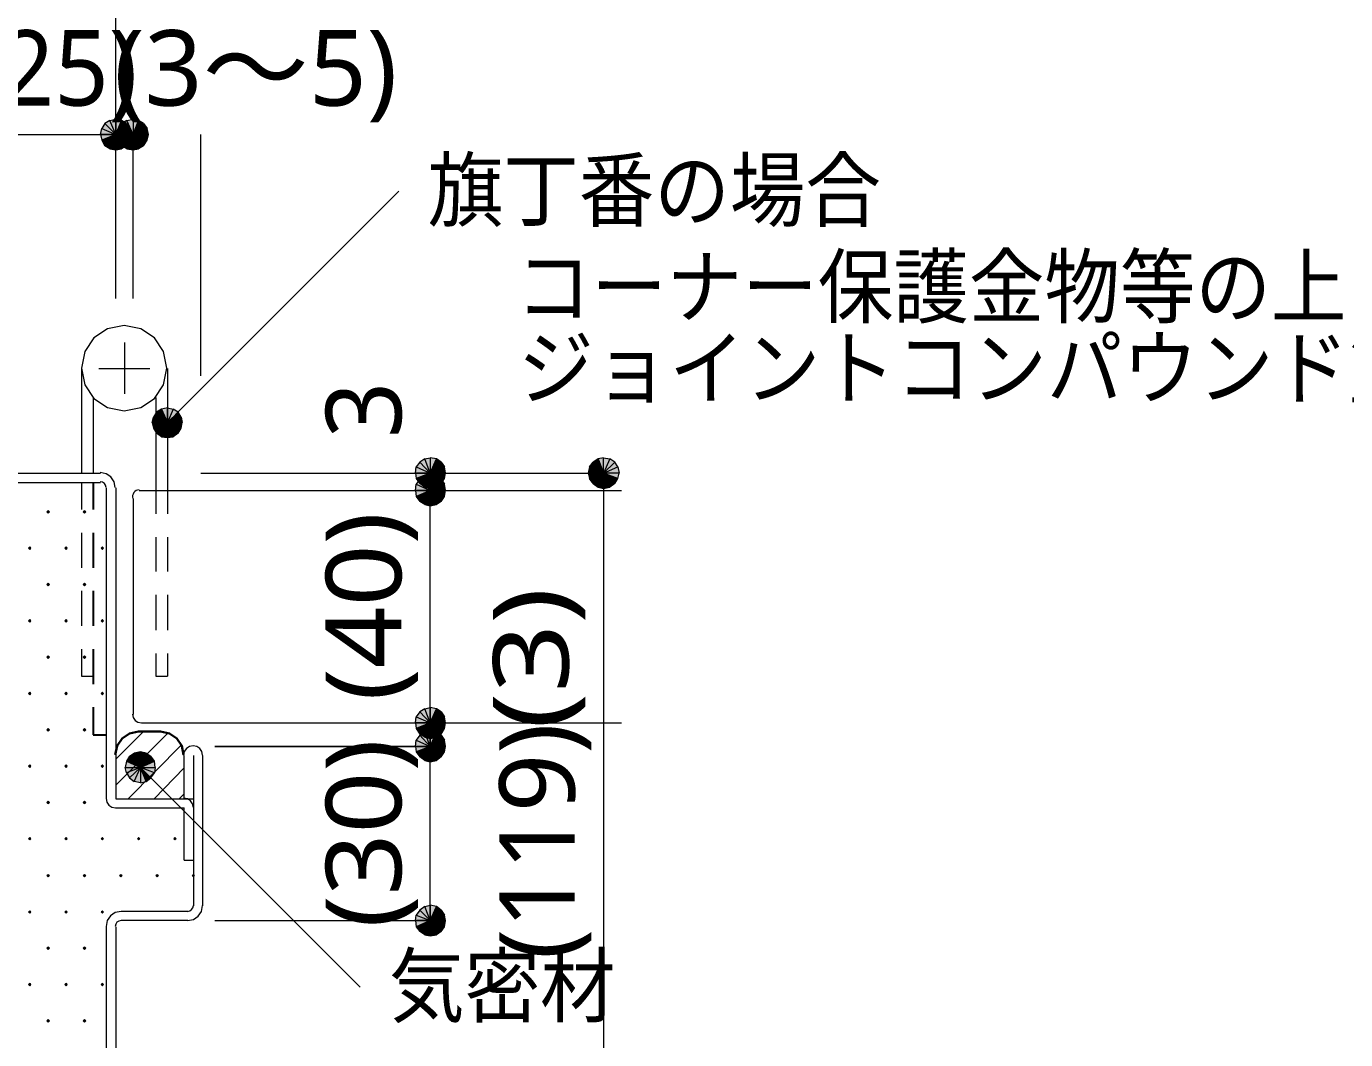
# Model space of a CAD drawing. Header units: millimetres. Extents: x 0 to 420, y 0 to 297.
# Drawn here: x 258.18 to 303.58, y 229.33 to 264.18 of the extents above; entities that cross this region are included whole.
import ezdxf
from ezdxf.enums import TextEntityAlignment as Align

# ---------------------------------------------------------------- set-up
doc = ezdxf.new("R2010")
doc.units = ezdxf.units.MM
doc.styles.add('kst32b', font='NotoSansJP-Variable.ttf')

msp = doc.modelspace()

# ---------------------------------------------------------------- hatches: boundary and pattern name
h = msp.add_hatch(color=7)
h.paths.add_polyline_path([(260.879, 260.837), (260.773, 260.667), (261.26, 260.456), (260.879, 260.837)])
h.paths.add_polyline_path([(260.773, 260.667), (261.26, 260.456), (260.731, 260.456), (260.773, 260.667)])
h.paths.add_polyline_path([(261.26, 260.456), (260.731, 260.456), (260.773, 260.265), (261.26, 260.456)])
h = msp.add_hatch(color=7)
h.paths.add_polyline_path([(261.451, 260.943), (261.26, 260.985), (261.26, 260.456), (261.451, 260.943)])
h.paths.add_polyline_path([(261.26, 260.985), (261.26, 260.456), (261.048, 260.943), (261.26, 260.985)])
h.paths.add_polyline_path([(261.26, 260.456), (261.048, 260.943), (260.879, 260.837), (261.26, 260.456)])
h = msp.add_hatch(color=7)
h.paths.add_polyline_path([(261.768, 260.456), (261.747, 260.667), (261.26, 260.456), (261.768, 260.456)])
h.paths.add_polyline_path([(261.747, 260.667), (261.26, 260.456), (261.62, 260.837), (261.747, 260.667)])
h.paths.add_polyline_path([(261.26, 260.456), (261.62, 260.837), (261.451, 260.943), (261.26, 260.456)])
h = msp.add_hatch(color=7)
h.paths.add_polyline_path([(261.472, 260.837), (261.366, 260.667), (261.853, 260.456), (261.472, 260.837)])
h.paths.add_polyline_path([(261.366, 260.667), (261.853, 260.456), (261.324, 260.456), (261.366, 260.667)])
h.paths.add_polyline_path([(261.853, 260.456), (261.324, 260.456), (261.366, 260.265), (261.853, 260.456)])
h = msp.add_hatch(color=7)
h.paths.add_polyline_path([(262.043, 260.943), (261.853, 260.985), (261.853, 260.456), (262.043, 260.943)])
h.paths.add_polyline_path([(261.853, 260.985), (261.853, 260.456), (261.641, 260.943), (261.853, 260.985)])
h.paths.add_polyline_path([(261.853, 260.456), (261.641, 260.943), (261.472, 260.837), (261.853, 260.456)])
h = msp.add_hatch(color=7)
h.paths.add_polyline_path([(262.382, 260.456), (262.34, 260.667), (261.853, 260.456), (262.382, 260.456)])
h.paths.add_polyline_path([(262.34, 260.667), (261.853, 260.456), (262.213, 260.837), (262.34, 260.667)])
h.paths.add_polyline_path([(261.853, 260.456), (262.213, 260.837), (262.043, 260.943), (261.853, 260.456)])
h = msp.add_hatch(color=7)
h.paths.add_polyline_path([(260.773, 260.265), (260.879, 260.075), (261.26, 260.456), (260.773, 260.265)])
h.paths.add_polyline_path([(260.879, 260.075), (261.26, 260.456), (261.048, 259.969), (260.879, 260.075)])
h.paths.add_polyline_path([(261.26, 260.456), (261.048, 259.969), (261.26, 259.927), (261.26, 260.456)])
h = msp.add_hatch(color=7)
h.paths.add_polyline_path([(261.26, 259.927), (261.451, 259.969), (261.26, 260.456), (261.26, 259.927)])
h.paths.add_polyline_path([(261.451, 259.969), (261.26, 260.456), (261.62, 260.075), (261.451, 259.969)])
h.paths.add_polyline_path([(261.26, 260.456), (261.62, 260.075), (261.747, 260.265), (261.26, 260.456)])
for points in [[(261.747, 260.265), (261.768, 260.456), (261.26, 260.456), (261.747, 260.265)], [(262.34, 260.265), (262.382, 260.456), (261.853, 260.456), (262.34, 260.265)], [(262.827, 251.015), (262.657, 250.91), (263.038, 250.55), (262.827, 251.015)], [(272.563, 248.624), (272.605, 248.814), (272.076, 248.814), (272.563, 248.624)], [(277.855, 248.327), (278.045, 248.285), (278.045, 248.814), (277.855, 248.327)], [(272.563, 248.01), (272.605, 248.221), (272.076, 248.221), (272.563, 248.01)], [(258.932, 247.523), (258.911, 247.502), (258.889, 247.481), (258.911, 247.459), (258.932, 247.438), (258.953, 247.459), (258.974, 247.481), (258.953, 247.502), (258.932, 247.523)], [(260.181, 247.523), (260.16, 247.502), (260.138, 247.481), (260.16, 247.459), (260.181, 247.438), (260.202, 247.459), (260.223, 247.481), (260.202, 247.502), (260.181, 247.523)], [(258.297, 246.274), (258.276, 246.253), (258.254, 246.232), (258.276, 246.211), (258.297, 246.189), (258.318, 246.211), (258.339, 246.232), (258.318, 246.253), (258.297, 246.274)], [(259.546, 246.274), (259.525, 246.253), (259.503, 246.232), (259.525, 246.211), (259.546, 246.189), (259.567, 246.211), (259.588, 246.232), (259.567, 246.253), (259.546, 246.274)], [(260.795, 246.274), (260.773, 246.253), (260.752, 246.232), (260.773, 246.211), (260.795, 246.189), (260.816, 246.211), (260.837, 246.232), (260.816, 246.253), (260.795, 246.274)], [(258.932, 245.025), (258.911, 245.004), (258.889, 244.983), (258.911, 244.962), (258.932, 244.941), (258.953, 244.962), (258.974, 244.983), (258.953, 245.004), (258.932, 245.025)], [(260.181, 245.025), (260.16, 245.004), (260.138, 244.983), (260.16, 244.962), (260.181, 244.941), (260.202, 244.962), (260.223, 244.983), (260.202, 245.004), (260.181, 245.025)], [(258.297, 243.776), (258.276, 243.755), (258.254, 243.734), (258.276, 243.713), (258.297, 243.692), (258.318, 243.713), (258.339, 243.734), (258.318, 243.755), (258.297, 243.776)], [(259.546, 243.776), (259.525, 243.755), (259.503, 243.734), (259.525, 243.713), (259.546, 243.692), (259.567, 243.713), (259.588, 243.734), (259.567, 243.755), (259.546, 243.776)], [(260.795, 243.776), (260.773, 243.755), (260.752, 243.734), (260.773, 243.713), (260.795, 243.692), (260.816, 243.713), (260.837, 243.734), (260.816, 243.755), (260.795, 243.776)], [(258.932, 242.528), (258.911, 242.506), (258.889, 242.485), (258.911, 242.464), (258.932, 242.443), (258.953, 242.464), (258.974, 242.485), (258.953, 242.506), (258.932, 242.528)], [(260.181, 242.528), (260.16, 242.506), (260.138, 242.485), (260.16, 242.464), (260.181, 242.443), (260.202, 242.464), (260.223, 242.485), (260.202, 242.506), (260.181, 242.528)], [(258.297, 241.279), (258.276, 241.258), (258.254, 241.237), (258.276, 241.215), (258.297, 241.194), (258.318, 241.215), (258.339, 241.237), (258.318, 241.258), (258.297, 241.279)], [(259.546, 241.279), (259.525, 241.258), (259.503, 241.237), (259.525, 241.215), (259.546, 241.194), (259.567, 241.215), (259.588, 241.237), (259.567, 241.258), (259.546, 241.279)], [(260.795, 241.279), (260.773, 241.258), (260.752, 241.237), (260.773, 241.215), (260.795, 241.194), (260.816, 241.215), (260.837, 241.237), (260.816, 241.258), (260.795, 241.279)], [(272.563, 240.03), (272.605, 240.221), (272.076, 240.221), (272.563, 240.03)], [(258.932, 240.03), (258.911, 240.009), (258.889, 239.988), (258.911, 239.966), (258.932, 239.945), (258.953, 239.966), (258.974, 239.988), (258.953, 240.009), (258.932, 240.03)], [(260.181, 240.03), (260.16, 240.009), (260.138, 239.988), (260.16, 239.966), (260.181, 239.945), (260.202, 239.966), (260.223, 239.988), (260.202, 240.009), (260.181, 240.03)], [(272.563, 239.226), (272.605, 239.416), (272.076, 239.416), (272.563, 239.226)], [(258.297, 238.781), (258.276, 238.76), (258.254, 238.739), (258.276, 238.718), (258.297, 238.696), (258.318, 238.718), (258.339, 238.739), (258.318, 238.76), (258.297, 238.781)], [(259.546, 238.781), (259.525, 238.76), (259.503, 238.739), (259.525, 238.718), (259.546, 238.696), (259.567, 238.718), (259.588, 238.739), (259.567, 238.76), (259.546, 238.781)], [(260.795, 238.781), (260.773, 238.76), (260.752, 238.739), (260.773, 238.718), (260.795, 238.696), (260.816, 238.718), (260.837, 238.739), (260.816, 238.76), (260.795, 238.781)], [(262.297, 238.21), (262.467, 238.337), (262.107, 238.696), (262.297, 238.21)], [(258.932, 237.532), (258.911, 237.511), (258.889, 237.49), (258.911, 237.469), (258.932, 237.448), (258.953, 237.469), (258.974, 237.49), (258.953, 237.511), (258.932, 237.532)], [(260.181, 237.532), (260.16, 237.511), (260.138, 237.49), (260.16, 237.469), (260.181, 237.448), (260.202, 237.469), (260.223, 237.49), (260.202, 237.511), (260.181, 237.532)], [(258.297, 236.283), (258.276, 236.262), (258.254, 236.241), (258.276, 236.22), (258.297, 236.199), (258.318, 236.22), (258.339, 236.241), (258.318, 236.262), (258.297, 236.283)], [(259.546, 236.283), (259.525, 236.262), (259.503, 236.241), (259.525, 236.22), (259.546, 236.199), (259.567, 236.22), (259.588, 236.241), (259.567, 236.262), (259.546, 236.283)], [(260.795, 236.283), (260.773, 236.262), (260.752, 236.241), (260.773, 236.22), (260.795, 236.199), (260.816, 236.22), (260.837, 236.241), (260.816, 236.262), (260.795, 236.283)], [(262.043, 236.283), (262.022, 236.262), (262.001, 236.241), (262.022, 236.22), (262.043, 236.199), (262.064, 236.22), (262.086, 236.241), (262.064, 236.262), (262.043, 236.283)], [(263.292, 236.283), (263.271, 236.262), (263.25, 236.241), (263.271, 236.22), (263.292, 236.199), (263.313, 236.22), (263.335, 236.241), (263.313, 236.262), (263.292, 236.283)], [(258.932, 235.013), (258.911, 234.992), (258.889, 234.971), (258.911, 234.95), (258.932, 234.929), (258.953, 234.95), (258.974, 234.971), (258.953, 234.992), (258.932, 235.013)], [(260.181, 235.013), (260.16, 234.992), (260.138, 234.971), (260.16, 234.95), (260.181, 234.929), (260.202, 234.95), (260.223, 234.971), (260.202, 234.992), (260.181, 235.013)], [(261.429, 235.013), (261.408, 234.992), (261.387, 234.971), (261.408, 234.95), (261.429, 234.929), (261.451, 234.95), (261.472, 234.971), (261.451, 234.992), (261.429, 235.013)], [(262.678, 235.013), (262.657, 234.992), (262.636, 234.971), (262.657, 234.95), (262.678, 234.929), (262.7, 234.95), (262.721, 234.971), (262.7, 234.992), (262.678, 235.013)], [(263.927, 235.013), (263.906, 234.992), (263.885, 234.971), (263.906, 234.95), (263.927, 234.929), (263.948, 234.95), (263.97, 234.971), (263.948, 234.992), (263.927, 235.013)], [(258.297, 233.765), (258.276, 233.743), (258.254, 233.722), (258.276, 233.701), (258.297, 233.68), (258.318, 233.701), (258.339, 233.722), (258.318, 233.743), (258.297, 233.765)], [(259.546, 233.765), (259.525, 233.743), (259.503, 233.722), (259.525, 233.701), (259.546, 233.68), (259.567, 233.701), (259.588, 233.722), (259.567, 233.743), (259.546, 233.765)], [(260.795, 233.765), (260.773, 233.743), (260.752, 233.722), (260.773, 233.701), (260.795, 233.68), (260.816, 233.701), (260.837, 233.722), (260.816, 233.743), (260.795, 233.765)], [(272.563, 233.214), (272.605, 233.426), (272.076, 233.426), (272.563, 233.214)], [(258.932, 232.516), (258.911, 232.495), (258.889, 232.473), (258.911, 232.452), (258.932, 232.431), (258.953, 232.452), (258.974, 232.473), (258.953, 232.495), (258.932, 232.516)], [(260.181, 232.516), (260.16, 232.495), (260.138, 232.473), (260.16, 232.452), (260.181, 232.431), (260.202, 232.452), (260.223, 232.473), (260.202, 232.495), (260.181, 232.516)], [(258.297, 231.267), (258.276, 231.246), (258.254, 231.225), (258.276, 231.204), (258.297, 231.182), (258.318, 231.204), (258.339, 231.225), (258.318, 231.246), (258.297, 231.267)], [(259.546, 231.267), (259.525, 231.246), (259.503, 231.225), (259.525, 231.204), (259.546, 231.182), (259.567, 231.204), (259.588, 231.225), (259.567, 231.246), (259.546, 231.267)], [(260.795, 231.267), (260.773, 231.246), (260.752, 231.225), (260.773, 231.204), (260.795, 231.182), (260.816, 231.204), (260.837, 231.225), (260.816, 231.246), (260.795, 231.267)], [(258.932, 230.018), (258.911, 229.997), (258.889, 229.976), (258.911, 229.955), (258.932, 229.933), (258.953, 229.955), (258.974, 229.976), (258.953, 229.997), (258.932, 230.018)], [(260.181, 230.018), (260.16, 229.997), (260.138, 229.976), (260.16, 229.955), (260.181, 229.933), (260.202, 229.955), (260.223, 229.976), (260.202, 229.997), (260.181, 230.018)]]:
    msp.add_hatch(color=7).paths.add_polyline_path(points)
h = msp.add_hatch(color=7)
h.paths.add_polyline_path([(261.366, 260.265), (261.472, 260.075), (261.853, 260.456), (261.366, 260.265)])
h.paths.add_polyline_path([(261.472, 260.075), (261.853, 260.456), (261.641, 259.969), (261.472, 260.075)])
h.paths.add_polyline_path([(261.853, 260.456), (261.641, 259.969), (261.853, 259.927), (261.853, 260.456)])
h = msp.add_hatch(color=7)
h.paths.add_polyline_path([(261.853, 259.927), (262.043, 259.969), (261.853, 260.456), (261.853, 259.927)])
h.paths.add_polyline_path([(262.043, 259.969), (261.853, 260.456), (262.213, 260.075), (262.043, 259.969)])
h.paths.add_polyline_path([(261.853, 260.456), (262.213, 260.075), (262.34, 260.265), (261.853, 260.456)])
h = msp.add_hatch(color=7)
h.paths.add_polyline_path([(263.398, 250.91), (263.229, 251.015), (263.038, 250.55), (263.398, 250.91)])
h.paths.add_polyline_path([(263.229, 251.015), (263.038, 250.55), (263.038, 251.058), (263.229, 251.015)])
h.paths.add_polyline_path([(263.038, 250.55), (263.038, 251.058), (262.827, 251.015), (263.038, 250.55)])
h = msp.add_hatch(color=7)
h.paths.add_polyline_path([(262.657, 250.91), (262.551, 250.74), (263.038, 250.55), (262.657, 250.91)])
h.paths.add_polyline_path([(262.551, 250.74), (263.038, 250.55), (262.509, 250.55), (262.551, 250.74)])
h.paths.add_polyline_path([(263.038, 250.55), (262.509, 250.55), (262.551, 250.359), (263.038, 250.55)])
h = msp.add_hatch(color=7)
h.paths.add_polyline_path([(263.504, 250.359), (263.546, 250.55), (263.038, 250.55), (263.504, 250.359)])
h.paths.add_polyline_path([(263.546, 250.55), (263.038, 250.55), (263.504, 250.74), (263.546, 250.55)])
h.paths.add_polyline_path([(263.038, 250.55), (263.504, 250.74), (263.398, 250.91), (263.038, 250.55)])
h = msp.add_hatch(color=7)
h.paths.add_polyline_path([(262.551, 250.359), (262.657, 250.19), (263.038, 250.55), (262.551, 250.359)])
h.paths.add_polyline_path([(262.657, 250.19), (263.038, 250.55), (262.827, 250.063), (262.657, 250.19)])
h.paths.add_polyline_path([(263.038, 250.55), (262.827, 250.063), (263.038, 250.042), (263.038, 250.55)])
h = msp.add_hatch(color=7)
h.paths.add_polyline_path([(263.038, 250.042), (263.229, 250.063), (263.038, 250.55), (263.038, 250.042)])
h.paths.add_polyline_path([(263.229, 250.063), (263.038, 250.55), (263.398, 250.19), (263.229, 250.063)])
h.paths.add_polyline_path([(263.038, 250.55), (263.398, 250.19), (263.504, 250.359), (263.038, 250.55)])
h = msp.add_hatch(color=7)
h.paths.add_polyline_path([(272.288, 249.301), (272.076, 249.343), (272.076, 248.814), (272.288, 249.301)])
h.paths.add_polyline_path([(272.076, 249.343), (272.076, 248.814), (271.886, 249.301), (272.076, 249.343)])
h.paths.add_polyline_path([(272.076, 248.814), (271.886, 249.301), (271.716, 249.195), (272.076, 248.814)])
h = msp.add_hatch(color=7)
h.paths.add_polyline_path([(272.605, 248.814), (272.563, 249.026), (272.076, 248.814), (272.605, 248.814)])
h.paths.add_polyline_path([(272.563, 249.026), (272.076, 248.814), (272.457, 249.195), (272.563, 249.026)])
h.paths.add_polyline_path([(272.076, 248.814), (272.457, 249.195), (272.288, 249.301), (272.076, 248.814)])
h = msp.add_hatch(color=7)
h.paths.add_polyline_path([(277.855, 249.301), (277.686, 249.195), (278.045, 248.814), (277.855, 249.301)])
h.paths.add_polyline_path([(277.686, 249.195), (278.045, 248.814), (277.559, 249.026), (277.686, 249.195)])
h.paths.add_polyline_path([(278.045, 248.814), (277.559, 249.026), (277.516, 248.814), (278.045, 248.814)])
h = msp.add_hatch(color=7)
h.paths.add_polyline_path([(278.426, 249.195), (278.257, 249.301), (278.045, 248.814), (278.426, 249.195)])
h.paths.add_polyline_path([(278.257, 249.301), (278.045, 248.814), (278.045, 249.343), (278.257, 249.301)])
h.paths.add_polyline_path([(278.045, 248.814), (278.045, 249.343), (277.855, 249.301), (278.045, 248.814)])
h = msp.add_hatch(color=7)
h.paths.add_polyline_path([(271.716, 249.195), (271.589, 249.026), (272.076, 248.814), (271.716, 249.195)])
h.paths.add_polyline_path([(271.589, 249.026), (272.076, 248.814), (271.568, 248.814), (271.589, 249.026)])
h.paths.add_polyline_path([(272.076, 248.814), (271.568, 248.814), (271.589, 248.624), (272.076, 248.814)])
h = msp.add_hatch(color=7)
h.paths.add_polyline_path([(271.589, 248.624), (271.716, 248.454), (272.076, 248.814), (271.589, 248.624)])
h.paths.add_polyline_path([(271.716, 248.454), (272.076, 248.814), (271.886, 248.327), (271.716, 248.454)])
h.paths.add_polyline_path([(272.076, 248.814), (271.886, 248.327), (272.076, 248.285), (272.076, 248.814)])
h = msp.add_hatch(color=7)
h.paths.add_polyline_path([(272.076, 248.285), (272.288, 248.327), (272.076, 248.814), (272.076, 248.285)])
h.paths.add_polyline_path([(272.288, 248.327), (272.076, 248.814), (272.457, 248.454), (272.288, 248.327)])
h.paths.add_polyline_path([(272.076, 248.814), (272.457, 248.454), (272.563, 248.624), (272.076, 248.814)])
h = msp.add_hatch(color=7)
h.paths.add_polyline_path([(277.516, 248.814), (277.559, 248.624), (278.045, 248.814), (277.516, 248.814)])
h.paths.add_polyline_path([(277.559, 248.624), (278.045, 248.814), (277.686, 248.454), (277.559, 248.624)])
h.paths.add_polyline_path([(278.045, 248.814), (277.686, 248.454), (277.855, 248.327), (278.045, 248.814)])
h = msp.add_hatch(color=7)
h.paths.add_polyline_path([(278.532, 248.624), (278.575, 248.814), (278.045, 248.814), (278.532, 248.624)])
h.paths.add_polyline_path([(278.575, 248.814), (278.045, 248.814), (278.532, 249.026), (278.575, 248.814)])
h.paths.add_polyline_path([(278.045, 248.814), (278.532, 249.026), (278.426, 249.195), (278.045, 248.814)])
h = msp.add_hatch(color=7)
h.paths.add_polyline_path([(278.045, 248.285), (278.257, 248.327), (278.045, 248.814), (278.045, 248.285)])
h.paths.add_polyline_path([(278.257, 248.327), (278.045, 248.814), (278.426, 248.454), (278.257, 248.327)])
h.paths.add_polyline_path([(278.045, 248.814), (278.426, 248.454), (278.532, 248.624), (278.045, 248.814)])
h = msp.add_hatch(color=7)
h.paths.add_polyline_path([(271.716, 248.603), (271.589, 248.433), (272.076, 248.221), (271.716, 248.603)])
h.paths.add_polyline_path([(271.589, 248.433), (272.076, 248.221), (271.568, 248.221), (271.589, 248.433)])
h.paths.add_polyline_path([(272.076, 248.221), (271.568, 248.221), (271.589, 248.01), (272.076, 248.221)])
h = msp.add_hatch(color=7)
h.paths.add_polyline_path([(272.288, 248.708), (272.076, 248.751), (272.076, 248.221), (272.288, 248.708)])
h.paths.add_polyline_path([(272.076, 248.751), (272.076, 248.221), (271.886, 248.708), (272.076, 248.751)])
h.paths.add_polyline_path([(272.076, 248.221), (271.886, 248.708), (271.716, 248.603), (272.076, 248.221)])
h = msp.add_hatch(color=7)
h.paths.add_polyline_path([(272.605, 248.221), (272.563, 248.433), (272.076, 248.221), (272.605, 248.221)])
h.paths.add_polyline_path([(272.563, 248.433), (272.076, 248.221), (272.457, 248.603), (272.563, 248.433)])
h.paths.add_polyline_path([(272.076, 248.221), (272.457, 248.603), (272.288, 248.708), (272.076, 248.221)])
h = msp.add_hatch(color=7)
h.paths.add_polyline_path([(271.589, 248.01), (271.716, 247.84), (272.076, 248.221), (271.589, 248.01)])
h.paths.add_polyline_path([(271.716, 247.84), (272.076, 248.221), (271.886, 247.735), (271.716, 247.84)])
h.paths.add_polyline_path([(272.076, 248.221), (271.886, 247.735), (272.076, 247.692), (272.076, 248.221)])
h = msp.add_hatch(color=7)
h.paths.add_polyline_path([(272.076, 247.692), (272.288, 247.735), (272.076, 248.221), (272.076, 247.692)])
h.paths.add_polyline_path([(272.288, 247.735), (272.076, 248.221), (272.457, 247.84), (272.288, 247.735)])
h.paths.add_polyline_path([(272.076, 248.221), (272.457, 247.84), (272.563, 248.01), (272.076, 248.221)])
h = msp.add_hatch(color=7)
h.paths.add_polyline_path([(272.288, 240.707), (272.076, 240.75), (272.076, 240.221), (272.288, 240.707)])
h.paths.add_polyline_path([(272.076, 240.75), (272.076, 240.221), (271.886, 240.707), (272.076, 240.75)])
h.paths.add_polyline_path([(272.076, 240.221), (271.886, 240.707), (271.716, 240.601), (272.076, 240.221)])
h = msp.add_hatch(color=7)
h.paths.add_polyline_path([(272.605, 240.221), (272.563, 240.432), (272.076, 240.221), (272.605, 240.221)])
h.paths.add_polyline_path([(272.563, 240.432), (272.076, 240.221), (272.457, 240.601), (272.563, 240.432)])
h.paths.add_polyline_path([(272.076, 240.221), (272.457, 240.601), (272.288, 240.707), (272.076, 240.221)])
h = msp.add_hatch(color=7)
h.paths.add_polyline_path([(271.716, 240.601), (271.589, 240.432), (272.076, 240.221), (271.716, 240.601)])
h.paths.add_polyline_path([(271.589, 240.432), (272.076, 240.221), (271.568, 240.221), (271.589, 240.432)])
h.paths.add_polyline_path([(272.076, 240.221), (271.568, 240.221), (271.589, 240.03), (272.076, 240.221)])
h = msp.add_hatch(color=7)
h.paths.add_polyline_path([(271.589, 240.03), (271.716, 239.839), (272.076, 240.221), (271.589, 240.03)])
h.paths.add_polyline_path([(271.716, 239.839), (272.076, 240.221), (271.886, 239.734), (271.716, 239.839)])
h.paths.add_polyline_path([(272.076, 240.221), (271.886, 239.734), (272.076, 239.691), (272.076, 240.221)])
h = msp.add_hatch(color=7)
h.paths.add_polyline_path([(272.076, 239.691), (272.288, 239.734), (272.076, 240.221), (272.076, 239.691)])
h.paths.add_polyline_path([(272.288, 239.734), (272.076, 240.221), (272.457, 239.839), (272.288, 239.734)])
h.paths.add_polyline_path([(272.076, 240.221), (272.457, 239.839), (272.563, 240.03), (272.076, 240.221)])
h = msp.add_hatch(color=7)
h.paths.add_polyline_path([(271.716, 239.797), (271.589, 239.628), (272.076, 239.416), (271.716, 239.797)])
h.paths.add_polyline_path([(271.589, 239.628), (272.076, 239.416), (271.568, 239.416), (271.589, 239.628)])
h.paths.add_polyline_path([(272.076, 239.416), (271.568, 239.416), (271.589, 239.226), (272.076, 239.416)])
h = msp.add_hatch(color=7)
h.paths.add_polyline_path([(272.288, 239.903), (272.076, 239.945), (272.076, 239.416), (272.288, 239.903)])
h.paths.add_polyline_path([(272.076, 239.945), (272.076, 239.416), (271.886, 239.903), (272.076, 239.945)])
h.paths.add_polyline_path([(272.076, 239.416), (271.886, 239.903), (271.716, 239.797), (272.076, 239.416)])
h = msp.add_hatch(color=7)
h.paths.add_polyline_path([(272.605, 239.416), (272.563, 239.628), (272.076, 239.416), (272.605, 239.416)])
h.paths.add_polyline_path([(272.563, 239.628), (272.076, 239.416), (272.457, 239.797), (272.563, 239.628)])
h.paths.add_polyline_path([(272.076, 239.416), (272.457, 239.797), (272.288, 239.903), (272.076, 239.416)])
h = msp.add_hatch(color=7)
h.paths.add_polyline_path([(271.589, 239.226), (271.716, 239.056), (272.076, 239.416), (271.589, 239.226)])
h.paths.add_polyline_path([(271.716, 239.056), (272.076, 239.416), (271.886, 238.929), (271.716, 239.056)])
h.paths.add_polyline_path([(272.076, 239.416), (271.886, 238.929), (272.076, 238.887), (272.076, 239.416)])
h = msp.add_hatch(color=7)
h.paths.add_polyline_path([(272.076, 238.887), (272.288, 238.929), (272.076, 239.416), (272.076, 238.887)])
h.paths.add_polyline_path([(272.288, 238.929), (272.076, 239.416), (272.457, 239.056), (272.288, 238.929)])
h.paths.add_polyline_path([(272.076, 239.416), (272.457, 239.056), (272.563, 239.226), (272.076, 239.416)])
h = msp.add_hatch(color=7)
h.paths.add_polyline_path([(261.62, 238.908), (261.578, 238.696), (262.107, 238.696), (261.62, 238.908)])
h.paths.add_polyline_path([(261.578, 238.696), (262.107, 238.696), (261.62, 238.506), (261.578, 238.696)])
h.paths.add_polyline_path([(262.107, 238.696), (261.62, 238.506), (261.726, 238.337), (262.107, 238.696)])
h = msp.add_hatch(color=7)
h.paths.add_polyline_path([(262.107, 239.226), (261.895, 239.183), (262.107, 238.696), (262.107, 239.226)])
h.paths.add_polyline_path([(261.895, 239.183), (262.107, 238.696), (261.726, 239.078), (261.895, 239.183)])
h.paths.add_polyline_path([(262.107, 238.696), (261.726, 239.078), (261.62, 238.908), (262.107, 238.696)])
h = msp.add_hatch(color=7)
h.paths.add_polyline_path([(262.594, 238.908), (262.467, 239.078), (262.107, 238.696), (262.594, 238.908)])
h.paths.add_polyline_path([(262.467, 239.078), (262.107, 238.696), (262.297, 239.183), (262.467, 239.078)])
h.paths.add_polyline_path([(262.107, 238.696), (262.297, 239.183), (262.107, 239.226), (262.107, 238.696)])
h = msp.add_hatch(color=7)
h.paths.add_polyline_path([(262.467, 238.337), (262.594, 238.506), (262.107, 238.696), (262.467, 238.337)])
h.paths.add_polyline_path([(262.594, 238.506), (262.107, 238.696), (262.615, 238.696), (262.594, 238.506)])
h.paths.add_polyline_path([(262.107, 238.696), (262.615, 238.696), (262.594, 238.908), (262.107, 238.696)])
h = msp.add_hatch(color=7)
h.paths.add_polyline_path([(261.726, 238.337), (261.895, 238.21), (262.107, 238.696), (261.726, 238.337)])
h.paths.add_polyline_path([(261.895, 238.21), (262.107, 238.696), (262.107, 238.167), (261.895, 238.21)])
h.paths.add_polyline_path([(262.107, 238.696), (262.107, 238.167), (262.297, 238.21), (262.107, 238.696)])
h = msp.add_hatch(color=7)
h.paths.add_polyline_path([(272.288, 233.913), (272.076, 233.955), (272.076, 233.426), (272.288, 233.913)])
h.paths.add_polyline_path([(272.076, 233.955), (272.076, 233.426), (271.886, 233.913), (272.076, 233.955)])
h.paths.add_polyline_path([(272.076, 233.426), (271.886, 233.913), (271.716, 233.786), (272.076, 233.426)])
h = msp.add_hatch(color=7)
h.paths.add_polyline_path([(272.605, 233.426), (272.563, 233.616), (272.076, 233.426), (272.605, 233.426)])
h.paths.add_polyline_path([(272.563, 233.616), (272.076, 233.426), (272.457, 233.786), (272.563, 233.616)])
h.paths.add_polyline_path([(272.076, 233.426), (272.457, 233.786), (272.288, 233.913), (272.076, 233.426)])
h = msp.add_hatch(color=7)
h.paths.add_polyline_path([(271.716, 233.786), (271.589, 233.616), (272.076, 233.426), (271.716, 233.786)])
h.paths.add_polyline_path([(271.589, 233.616), (272.076, 233.426), (271.568, 233.426), (271.589, 233.616)])
h.paths.add_polyline_path([(272.076, 233.426), (271.568, 233.426), (271.589, 233.214), (272.076, 233.426)])
h = msp.add_hatch(color=7)
h.paths.add_polyline_path([(271.589, 233.214), (271.716, 233.045), (272.076, 233.426), (271.589, 233.214)])
h.paths.add_polyline_path([(271.716, 233.045), (272.076, 233.426), (271.886, 232.939), (271.716, 233.045)])
h.paths.add_polyline_path([(272.076, 233.426), (271.886, 232.939), (272.076, 232.897), (272.076, 233.426)])
h = msp.add_hatch(color=7)
h.paths.add_polyline_path([(272.076, 232.897), (272.288, 232.939), (272.076, 233.426), (272.076, 232.897)])
h.paths.add_polyline_path([(272.288, 232.939), (272.076, 233.426), (272.457, 233.045), (272.288, 232.939)])
h.paths.add_polyline_path([(272.076, 233.426), (272.457, 233.045), (272.563, 233.214), (272.076, 233.426)])

# ---------------------------------------------------------------- linework, layer by layer
at = {"lineweight": 13}
for points in [[(261.26, 254.825), (261.26, 268.52)], [(254.254, 260.456), (256.244, 260.456), (261.26, 260.456), (261.853, 260.456)], [(261.853, 254.825), (261.853, 260.456)], [(264.181, 252.158), (264.181, 260.456)], [(263.313, 250.825), (270.997, 258.508)], [(261.557, 253.301), (261.557, 251.545)], [(260.075, 252.412), (260.075, 248.814)], [(260.668, 252.412), (262.424, 252.412)], [(263.038, 252.412), (263.038, 248.221)], [(260.477, 251.418), (260.477, 248.814)], [(262.636, 251.418), (262.636, 248.221)], [(256.773, 248.814), (260.731, 248.814)], [(261.239, 248.317), (261.198, 248.519), (261.087, 248.683), (260.922, 248.795), (260.72, 248.835)], [(264.181, 248.814), (278.045, 248.814)], [(272.076, 233.426), (272.076, 239.416), (272.076, 240.221), (272.076, 248.221), (272.076, 248.814)], [(278.045, 248.814), (278.045, 224.832)], [(256.773, 248.497), (260.731, 248.497)], [(260.075, 248.497), (260.075, 247.565)], [(260.922, 248.317), (260.906, 248.395), (260.863, 248.459), (260.799, 248.502), (260.72, 248.518)], [(260.921, 248.306), (260.921, 237.617)], [(261.26, 248.306), (261.26, 237.617)], [(262.062, 248.242), (262.008, 248.233), (261.959, 248.213), (261.915, 248.183), (261.879, 248.143), (261.852, 248.096), (261.836, 248.046), (261.832, 247.992), (261.839, 247.939)], [(261.853, 247.925), (261.853, 240.517)], [(262.064, 248.221), (278.659, 248.221)], [(262.636, 248.221), (262.636, 247.417)], [(263.038, 248.221), (263.038, 247.417)], [(260.075, 246.761), (260.075, 245.554)], [(262.636, 246.613), (262.636, 245.428)], [(263.038, 246.613), (263.038, 245.428)], [(260.075, 244.771), (260.075, 243.565)], [(262.636, 244.623), (262.636, 243.417)], [(263.038, 244.623), (263.038, 243.417)], [(260.075, 242.761), (260.075, 241.829)], [(262.636, 242.612), (262.636, 241.829)], [(263.038, 242.612), (263.038, 241.829)], [(260.075, 241.829), (260.477, 241.829)], [(262.636, 241.829), (263.038, 241.829)], [(261.832, 240.527), (261.856, 240.408), (261.922, 240.31), (262.019, 240.245), (262.139, 240.221)], [(262.149, 240.221), (278.659, 240.221)], [(261.26, 238.972), (262.213, 239.924)], [(261.26, 238.083), (263.059, 239.882)], [(261.684, 237.617), (263.525, 239.48)], [(264.245, 239.109), (264.219, 239.237), (264.149, 239.341), (264.044, 239.412), (263.917, 239.437), (263.789, 239.412), (263.685, 239.341), (263.614, 239.237), (263.588, 239.109)], [(271.568, 239.416), (264.668, 239.416), (272.076, 239.416)], [(263.61, 237.617), (263.61, 239.099)], [(263.927, 239.099), (263.927, 233.934)], [(264.245, 239.099), (264.245, 233.934)], [(262.107, 238.696), (269.663, 231.14)], [(262.573, 237.617), (263.61, 238.675)], [(260.922, 237.628), (260.947, 237.5), (261.018, 237.396), (261.122, 237.325), (261.25, 237.299)], [(261.26, 237.617), (263.61, 237.617)], [(263.44, 237.617), (263.61, 237.786)], [(263.927, 237.31), (263.901, 237.438), (263.831, 237.542), (263.727, 237.612), (263.599, 237.638)], [(263.61, 237.617), (263.927, 237.617)], [(261.26, 237.299), (263.61, 237.299)], [(263.61, 235.5), (263.61, 237.299)], [(263.61, 235.5), (263.927, 235.5)], [(263.726, 233.426), (263.928, 233.467), (264.093, 233.578), (264.204, 233.743), (264.245, 233.945)], [(263.726, 233.743), (263.804, 233.759), (263.868, 233.802), (263.911, 233.866), (263.927, 233.945)], [(261.44, 233.743), (261.238, 233.703), (261.073, 233.592), (260.962, 233.427), (260.921, 233.225)], [(261.44, 233.426), (261.362, 233.41), (261.298, 233.367), (261.255, 233.303), (261.239, 233.225)], [(263.737, 233.743), (261.451, 233.743)], [(263.737, 233.426), (261.451, 233.426)], [(264.668, 233.426), (272.076, 233.426)], [(260.921, 233.214), (260.921, 225.34)], [(261.26, 233.214), (261.26, 225.34)]]:
    msp.add_lwpolyline(points, dxfattribs=at)
at = {"lineweight": 0}
for points in [[(260.773, 260.667), (261.26, 260.456), (260.731, 260.456)], [(260.879, 260.837), (260.773, 260.667), (261.26, 260.456)], [(261.26, 260.456), (261.048, 260.943), (260.879, 260.837)], [(261.26, 260.985), (261.26, 260.456), (261.048, 260.943)], [(261.451, 260.943), (261.26, 260.985), (261.26, 260.456)], [(261.26, 260.456), (261.62, 260.837), (261.451, 260.943)], [(261.747, 260.667), (261.26, 260.456), (261.62, 260.837)], [(261.768, 260.456), (261.747, 260.667), (261.26, 260.456)], [(261.366, 260.667), (261.853, 260.456), (261.324, 260.456)], [(261.472, 260.837), (261.366, 260.667), (261.853, 260.456)], [(261.853, 260.456), (261.641, 260.943), (261.472, 260.837)], [(261.853, 260.985), (261.853, 260.456), (261.641, 260.943)], [(262.043, 260.943), (261.853, 260.985), (261.853, 260.456)], [(261.853, 260.456), (262.213, 260.837), (262.043, 260.943)], [(262.34, 260.667), (261.853, 260.456), (262.213, 260.837)], [(262.382, 260.456), (262.34, 260.667), (261.853, 260.456)], [(261.26, 260.456), (260.731, 260.456), (260.773, 260.265)], [(260.773, 260.265), (260.879, 260.075), (261.26, 260.456)], [(260.879, 260.075), (261.26, 260.456), (261.048, 259.969)], [(261.26, 260.456), (261.048, 259.969), (261.26, 259.927)], [(261.26, 259.927), (261.451, 259.969), (261.26, 260.456)], [(261.451, 259.969), (261.26, 260.456), (261.62, 260.075)], [(261.26, 260.456), (261.62, 260.075), (261.747, 260.265)], [(261.747, 260.265), (261.768, 260.456), (261.26, 260.456)], [(261.853, 260.456), (261.324, 260.456), (261.366, 260.265)], [(261.366, 260.265), (261.472, 260.075), (261.853, 260.456)], [(261.472, 260.075), (261.853, 260.456), (261.641, 259.969)], [(261.853, 260.456), (261.641, 259.969), (261.853, 259.927)], [(261.853, 259.927), (262.043, 259.969), (261.853, 260.456)], [(262.043, 259.969), (261.853, 260.456), (262.213, 260.075)], [(261.853, 260.456), (262.213, 260.075), (262.34, 260.265)], [(262.34, 260.265), (262.382, 260.456), (261.853, 260.456)], [(263.038, 250.55), (263.038, 251.058), (262.827, 251.015)], [(263.229, 251.015), (263.038, 250.55), (263.038, 251.058)], [(262.551, 250.74), (263.038, 250.55), (262.509, 250.55)], [(262.657, 250.91), (262.551, 250.74), (263.038, 250.55)], [(262.827, 251.015), (262.657, 250.91), (263.038, 250.55)], [(263.398, 250.91), (263.229, 251.015), (263.038, 250.55)], [(263.038, 250.55), (263.504, 250.74), (263.398, 250.91)], [(263.546, 250.55), (263.038, 250.55), (263.504, 250.74)], [(263.038, 250.55), (262.509, 250.55), (262.551, 250.359)], [(262.551, 250.359), (262.657, 250.19), (263.038, 250.55)], [(262.657, 250.19), (263.038, 250.55), (262.827, 250.063)], [(263.038, 250.55), (262.827, 250.063), (263.038, 250.042)], [(263.038, 250.042), (263.229, 250.063), (263.038, 250.55)], [(263.229, 250.063), (263.038, 250.55), (263.398, 250.19)], [(263.038, 250.55), (263.398, 250.19), (263.504, 250.359)], [(263.504, 250.359), (263.546, 250.55), (263.038, 250.55)], [(272.076, 248.814), (271.886, 249.301), (271.716, 249.195)], [(272.076, 249.343), (272.076, 248.814), (271.886, 249.301)], [(272.288, 249.301), (272.076, 249.343), (272.076, 248.814)], [(272.076, 248.814), (272.457, 249.195), (272.288, 249.301)], [(277.855, 249.301), (277.686, 249.195), (278.045, 248.814)], [(278.045, 248.814), (278.045, 249.343), (277.855, 249.301)], [(278.257, 249.301), (278.045, 248.814), (278.045, 249.343)], [(278.426, 249.195), (278.257, 249.301), (278.045, 248.814)], [(271.589, 249.026), (272.076, 248.814), (271.568, 248.814)], [(272.076, 248.814), (271.568, 248.814), (271.589, 248.624)], [(271.716, 249.195), (271.589, 249.026), (272.076, 248.814)], [(271.589, 248.624), (271.716, 248.454), (272.076, 248.814)], [(271.716, 248.454), (272.076, 248.814), (271.886, 248.327)], [(272.076, 248.814), (271.886, 248.327), (272.076, 248.285)], [(272.563, 249.026), (272.076, 248.814), (272.457, 249.195)], [(272.605, 248.814), (272.563, 249.026), (272.076, 248.814)], [(272.076, 248.285), (272.288, 248.327), (272.076, 248.814)], [(272.288, 248.327), (272.076, 248.814), (272.457, 248.454)], [(272.076, 248.814), (272.457, 248.454), (272.563, 248.624)], [(272.563, 248.624), (272.605, 248.814), (272.076, 248.814)], [(278.045, 248.814), (277.559, 249.026), (277.516, 248.814)], [(277.516, 248.814), (277.559, 248.624), (278.045, 248.814)], [(277.686, 249.195), (278.045, 248.814), (277.559, 249.026)], [(277.559, 248.624), (278.045, 248.814), (277.686, 248.454)], [(278.045, 248.814), (277.686, 248.454), (277.855, 248.327)], [(277.855, 248.327), (278.045, 248.285), (278.045, 248.814)], [(278.045, 248.814), (278.532, 249.026), (278.426, 249.195)], [(278.575, 248.814), (278.045, 248.814), (278.532, 249.026)], [(278.045, 248.285), (278.257, 248.327), (278.045, 248.814)], [(278.257, 248.327), (278.045, 248.814), (278.426, 248.454)], [(278.045, 248.814), (278.426, 248.454), (278.532, 248.624)], [(278.532, 248.624), (278.575, 248.814), (278.045, 248.814)], [(271.589, 248.433), (272.076, 248.221), (271.568, 248.221)], [(271.716, 248.603), (271.589, 248.433), (272.076, 248.221)], [(272.076, 248.221), (271.886, 248.708), (271.716, 248.603)], [(272.076, 248.751), (272.076, 248.221), (271.886, 248.708)], [(272.288, 248.708), (272.076, 248.751), (272.076, 248.221)], [(272.076, 248.221), (272.457, 248.603), (272.288, 248.708)], [(272.563, 248.433), (272.076, 248.221), (272.457, 248.603)], [(272.605, 248.221), (272.563, 248.433), (272.076, 248.221)], [(272.076, 248.221), (271.568, 248.221), (271.589, 248.01)], [(271.589, 248.01), (271.716, 247.84), (272.076, 248.221)], [(271.716, 247.84), (272.076, 248.221), (271.886, 247.735)], [(272.076, 248.221), (271.886, 247.735), (272.076, 247.692)], [(272.076, 247.692), (272.288, 247.735), (272.076, 248.221)], [(272.288, 247.735), (272.076, 248.221), (272.457, 247.84)], [(272.076, 248.221), (272.457, 247.84), (272.563, 248.01)], [(272.563, 248.01), (272.605, 248.221), (272.076, 248.221)], [(258.932, 247.523), (258.911, 247.502), (258.889, 247.481), (258.911, 247.459), (258.932, 247.438), (258.953, 247.459), (258.974, 247.481), (258.953, 247.502)], [(260.181, 247.523), (260.16, 247.502), (260.138, 247.481), (260.16, 247.459), (260.181, 247.438), (260.202, 247.459), (260.223, 247.481), (260.202, 247.502)], [(258.297, 246.274), (258.276, 246.253), (258.254, 246.232), (258.276, 246.211), (258.297, 246.189), (258.318, 246.211), (258.339, 246.232), (258.318, 246.253)], [(259.546, 246.274), (259.525, 246.253), (259.503, 246.232), (259.525, 246.211), (259.546, 246.189), (259.567, 246.211), (259.588, 246.232), (259.567, 246.253)], [(260.795, 246.274), (260.773, 246.253), (260.752, 246.232), (260.773, 246.211), (260.795, 246.189), (260.816, 246.211), (260.837, 246.232), (260.816, 246.253)], [(258.932, 245.025), (258.911, 245.004), (258.889, 244.983), (258.911, 244.962), (258.932, 244.941), (258.953, 244.962), (258.974, 244.983), (258.953, 245.004)], [(260.181, 245.025), (260.16, 245.004), (260.138, 244.983), (260.16, 244.962), (260.181, 244.941), (260.202, 244.962), (260.223, 244.983), (260.202, 245.004)], [(258.297, 243.776), (258.276, 243.755), (258.254, 243.734), (258.276, 243.713), (258.297, 243.692), (258.318, 243.713), (258.339, 243.734), (258.318, 243.755)], [(259.546, 243.776), (259.525, 243.755), (259.503, 243.734), (259.525, 243.713), (259.546, 243.692), (259.567, 243.713), (259.588, 243.734), (259.567, 243.755)], [(260.795, 243.776), (260.773, 243.755), (260.752, 243.734), (260.773, 243.713), (260.795, 243.692), (260.816, 243.713), (260.837, 243.734), (260.816, 243.755)], [(258.932, 242.528), (258.911, 242.506), (258.889, 242.485), (258.911, 242.464), (258.932, 242.443), (258.953, 242.464), (258.974, 242.485), (258.953, 242.506)], [(260.181, 242.528), (260.16, 242.506), (260.138, 242.485), (260.16, 242.464), (260.181, 242.443), (260.202, 242.464), (260.223, 242.485), (260.202, 242.506)], [(258.297, 241.279), (258.276, 241.258), (258.254, 241.237), (258.276, 241.215), (258.297, 241.194), (258.318, 241.215), (258.339, 241.237), (258.318, 241.258)], [(259.546, 241.279), (259.525, 241.258), (259.503, 241.237), (259.525, 241.215), (259.546, 241.194), (259.567, 241.215), (259.588, 241.237), (259.567, 241.258)], [(260.795, 241.279), (260.773, 241.258), (260.752, 241.237), (260.773, 241.215), (260.795, 241.194), (260.816, 241.215), (260.837, 241.237), (260.816, 241.258)], [(272.076, 240.221), (271.886, 240.707), (271.716, 240.601)], [(272.076, 240.75), (272.076, 240.221), (271.886, 240.707)], [(272.288, 240.707), (272.076, 240.75), (272.076, 240.221)], [(272.076, 240.221), (272.457, 240.601), (272.288, 240.707)], [(271.589, 240.432), (272.076, 240.221), (271.568, 240.221)], [(272.076, 240.221), (271.568, 240.221), (271.589, 240.03)], [(271.716, 240.601), (271.589, 240.432), (272.076, 240.221)], [(271.589, 240.03), (271.716, 239.839), (272.076, 240.221)], [(271.716, 239.839), (272.076, 240.221), (271.886, 239.734)], [(272.076, 240.221), (271.886, 239.734), (272.076, 239.691)], [(272.563, 240.432), (272.076, 240.221), (272.457, 240.601)], [(272.605, 240.221), (272.563, 240.432), (272.076, 240.221)], [(272.076, 239.691), (272.288, 239.734), (272.076, 240.221)], [(272.288, 239.734), (272.076, 240.221), (272.457, 239.839)], [(272.076, 240.221), (272.457, 239.839), (272.563, 240.03)], [(272.563, 240.03), (272.605, 240.221), (272.076, 240.221)], [(258.932, 240.03), (258.911, 240.009), (258.889, 239.988), (258.911, 239.966), (258.932, 239.945), (258.953, 239.966), (258.974, 239.988), (258.953, 240.009)], [(260.181, 240.03), (260.16, 240.009), (260.138, 239.988), (260.16, 239.966), (260.181, 239.945), (260.202, 239.966), (260.223, 239.988), (260.202, 240.009)], [(271.716, 239.797), (271.589, 239.628), (272.076, 239.416)], [(272.076, 239.416), (271.886, 239.903), (271.716, 239.797)], [(272.076, 239.945), (272.076, 239.416), (271.886, 239.903)], [(272.288, 239.903), (272.076, 239.945), (272.076, 239.416)], [(272.076, 239.416), (272.457, 239.797), (272.288, 239.903)], [(272.563, 239.628), (272.076, 239.416), (272.457, 239.797)], [(271.589, 239.628), (272.076, 239.416), (271.568, 239.416)], [(272.076, 239.416), (271.568, 239.416), (271.589, 239.226)], [(271.589, 239.226), (271.716, 239.056), (272.076, 239.416)], [(271.716, 239.056), (272.076, 239.416), (271.886, 238.929)], [(272.076, 239.416), (271.886, 238.929), (272.076, 238.887)], [(272.605, 239.416), (272.563, 239.628), (272.076, 239.416)], [(272.076, 238.887), (272.288, 238.929), (272.076, 239.416)], [(272.288, 238.929), (272.076, 239.416), (272.457, 239.056)], [(272.076, 239.416), (272.457, 239.056), (272.563, 239.226)], [(272.563, 239.226), (272.605, 239.416), (272.076, 239.416)], [(261.62, 238.908), (261.578, 238.696), (262.107, 238.696)], [(262.107, 238.696), (261.726, 239.078), (261.62, 238.908)], [(261.895, 239.183), (262.107, 238.696), (261.726, 239.078)], [(262.107, 239.226), (261.895, 239.183), (262.107, 238.696)], [(262.107, 238.696), (262.297, 239.183), (262.107, 239.226)], [(262.467, 239.078), (262.107, 238.696), (262.297, 239.183)], [(262.594, 238.908), (262.467, 239.078), (262.107, 238.696)], [(262.107, 238.696), (262.615, 238.696), (262.594, 238.908)], [(258.297, 238.781), (258.276, 238.76), (258.254, 238.739), (258.276, 238.718), (258.297, 238.696), (258.318, 238.718), (258.339, 238.739), (258.318, 238.76)], [(259.546, 238.781), (259.525, 238.76), (259.503, 238.739), (259.525, 238.718), (259.546, 238.696), (259.567, 238.718), (259.588, 238.739), (259.567, 238.76)], [(260.795, 238.781), (260.773, 238.76), (260.752, 238.739), (260.773, 238.718), (260.795, 238.696), (260.816, 238.718), (260.837, 238.739), (260.816, 238.76)], [(261.578, 238.696), (262.107, 238.696), (261.62, 238.506)], [(262.107, 238.696), (261.62, 238.506), (261.726, 238.337)], [(261.726, 238.337), (261.895, 238.21), (262.107, 238.696)], [(261.895, 238.21), (262.107, 238.696), (262.107, 238.167)], [(262.467, 238.337), (262.594, 238.506), (262.107, 238.696)], [(262.594, 238.506), (262.107, 238.696), (262.615, 238.696)], [(262.107, 238.696), (262.107, 238.167), (262.297, 238.21)], [(262.297, 238.21), (262.467, 238.337), (262.107, 238.696)], [(258.932, 237.532), (258.911, 237.511), (258.889, 237.49), (258.911, 237.469), (258.932, 237.448), (258.953, 237.469), (258.974, 237.49), (258.953, 237.511)], [(260.181, 237.532), (260.16, 237.511), (260.138, 237.49), (260.16, 237.469), (260.181, 237.448), (260.202, 237.469), (260.223, 237.49), (260.202, 237.511)], [(258.297, 236.283), (258.276, 236.262), (258.254, 236.241), (258.276, 236.22), (258.297, 236.199), (258.318, 236.22), (258.339, 236.241), (258.318, 236.262)], [(259.546, 236.283), (259.525, 236.262), (259.503, 236.241), (259.525, 236.22), (259.546, 236.199), (259.567, 236.22), (259.588, 236.241), (259.567, 236.262)], [(260.795, 236.283), (260.773, 236.262), (260.752, 236.241), (260.773, 236.22), (260.795, 236.199), (260.816, 236.22), (260.837, 236.241), (260.816, 236.262)], [(262.043, 236.283), (262.022, 236.262), (262.001, 236.241), (262.022, 236.22), (262.043, 236.199), (262.064, 236.22), (262.086, 236.241), (262.064, 236.262)], [(263.292, 236.283), (263.271, 236.262), (263.25, 236.241), (263.271, 236.22), (263.292, 236.199), (263.313, 236.22), (263.335, 236.241), (263.313, 236.262)], [(258.932, 235.013), (258.911, 234.992), (258.889, 234.971), (258.911, 234.95), (258.932, 234.929), (258.953, 234.95), (258.974, 234.971), (258.953, 234.992)], [(260.181, 235.013), (260.16, 234.992), (260.138, 234.971), (260.16, 234.95), (260.181, 234.929), (260.202, 234.95), (260.223, 234.971), (260.202, 234.992)], [(261.429, 235.013), (261.408, 234.992), (261.387, 234.971), (261.408, 234.95), (261.429, 234.929), (261.451, 234.95), (261.472, 234.971), (261.451, 234.992)], [(262.678, 235.013), (262.657, 234.992), (262.636, 234.971), (262.657, 234.95), (262.678, 234.929), (262.7, 234.95), (262.721, 234.971), (262.7, 234.992)], [(263.927, 235.013), (263.906, 234.992), (263.885, 234.971), (263.906, 234.95), (263.927, 234.929), (263.948, 234.95), (263.97, 234.971), (263.948, 234.992)], [(272.076, 233.426), (271.886, 233.913), (271.716, 233.786)], [(272.076, 233.955), (272.076, 233.426), (271.886, 233.913)], [(272.288, 233.913), (272.076, 233.955), (272.076, 233.426)], [(272.076, 233.426), (272.457, 233.786), (272.288, 233.913)], [(258.297, 233.765), (258.276, 233.743), (258.254, 233.722), (258.276, 233.701), (258.297, 233.68), (258.318, 233.701), (258.339, 233.722), (258.318, 233.743)], [(259.546, 233.765), (259.525, 233.743), (259.503, 233.722), (259.525, 233.701), (259.546, 233.68), (259.567, 233.701), (259.588, 233.722), (259.567, 233.743)], [(260.795, 233.765), (260.773, 233.743), (260.752, 233.722), (260.773, 233.701), (260.795, 233.68), (260.816, 233.701), (260.837, 233.722), (260.816, 233.743)], [(271.589, 233.616), (272.076, 233.426), (271.568, 233.426)], [(272.076, 233.426), (271.568, 233.426), (271.589, 233.214)], [(271.716, 233.786), (271.589, 233.616), (272.076, 233.426)], [(271.589, 233.214), (271.716, 233.045), (272.076, 233.426)], [(271.716, 233.045), (272.076, 233.426), (271.886, 232.939)], [(272.076, 233.426), (271.886, 232.939), (272.076, 232.897)], [(272.563, 233.616), (272.076, 233.426), (272.457, 233.786)], [(272.605, 233.426), (272.563, 233.616), (272.076, 233.426)], [(272.076, 232.897), (272.288, 232.939), (272.076, 233.426)], [(272.288, 232.939), (272.076, 233.426), (272.457, 233.045)], [(272.076, 233.426), (272.457, 233.045), (272.563, 233.214)], [(272.563, 233.214), (272.605, 233.426), (272.076, 233.426)], [(258.932, 232.516), (258.911, 232.495), (258.889, 232.473), (258.911, 232.452), (258.932, 232.431), (258.953, 232.452), (258.974, 232.473), (258.953, 232.495)], [(260.181, 232.516), (260.16, 232.495), (260.138, 232.473), (260.16, 232.452), (260.181, 232.431), (260.202, 232.452), (260.223, 232.473), (260.202, 232.495)], [(258.297, 231.267), (258.276, 231.246), (258.254, 231.225), (258.276, 231.204), (258.297, 231.182), (258.318, 231.204), (258.339, 231.225), (258.318, 231.246)], [(259.546, 231.267), (259.525, 231.246), (259.503, 231.225), (259.525, 231.204), (259.546, 231.182), (259.567, 231.204), (259.588, 231.225), (259.567, 231.246)], [(260.795, 231.267), (260.773, 231.246), (260.752, 231.225), (260.773, 231.204), (260.795, 231.182), (260.816, 231.204), (260.837, 231.225), (260.816, 231.246)], [(258.932, 230.018), (258.911, 229.997), (258.889, 229.976), (258.911, 229.955), (258.932, 229.933), (258.953, 229.955), (258.974, 229.976), (258.953, 229.997)], [(260.181, 230.018), (260.16, 229.997), (260.138, 229.976), (260.16, 229.955), (260.181, 229.933), (260.202, 229.955), (260.223, 229.976), (260.202, 229.997)]]:
    msp.add_lwpolyline(points, close=True, dxfattribs=at)
at = {"lineweight": 13}
msp.add_lwpolyline([(263.017, 252.423), (262.901, 252.996), (262.586, 253.463), (262.119, 253.779), (261.546, 253.894), (260.973, 253.779), (260.506, 253.463), (260.19, 252.996), (260.075, 252.423), (260.19, 251.85), (260.506, 251.383), (260.973, 251.068), (261.546, 250.952), (262.119, 251.068), (262.586, 251.383), (262.901, 251.85)], close=True, dxfattribs=at)
at = {"lineweight": 25}
for points in [[(260.477, 248.497), (260.477, 247.565)], [(260.477, 246.761), (260.477, 245.554)], [(260.477, 244.771), (260.477, 243.565)], [(260.477, 242.761), (260.477, 241.554)], [(260.477, 240.771), (260.477, 239.818)], [(260.477, 239.818), (260.921, 239.818)]]:
    msp.add_lwpolyline(points, dxfattribs=at)
at = {"lineweight": 30}
for points in [[(262.033, 239.924), (261.724, 239.862), (261.471, 239.692), (261.301, 239.439), (261.239, 239.13)], [(262.043, 239.924), (262.805, 239.924)], [(263.589, 239.13), (263.526, 239.439), (263.356, 239.692), (263.104, 239.862), (262.795, 239.924)]]:
    msp.add_lwpolyline(points, dxfattribs=at)

# ---------------------------------------------------------------- texts
at = {"style": 'kst32b'}
for s, height, p, p2 in [('(10)(25)', 2.5989, (250.571, 261.451), (262, 261.451)), ('(3～5)', 2.5989, (261.197, 261.451), (270.943, 261.451)), ('旗丁番の場合', 2.0791, (271.992, 257.514), (287.585, 257.514)), ('コーナー保護金物等の上', 2.07913, (275.019, 254.19), (303.607, 254.19)), ('ジョイントコンパウンド塗り', 2.07913, (275.103, 251.396), (308.889, 251.396)), ('(40)', 2.5989, (271.082, 240.982), (271.082, 247.48)), ('(3)', 2.5989, (276.839, 240.009), (276.839, 244.882)), ('(119)', 2.5989, (277.05, 232.092), (277.05, 240.214)), ('(30)', 2.5989, (271.082, 233.172), (271.082, 239.669)), ('気密材', 2.0791, (270.658, 230.145), (278.455, 230.145))]:
    msp.add_text(s, height=height, dxfattribs=at).set_placement(p, p2, align=Align.FIT)
msp.add_text('3', height=2.599, rotation=90, dxfattribs=at).set_placement((271.082, 250.021))

doc.saveas('drawing.dxf')
